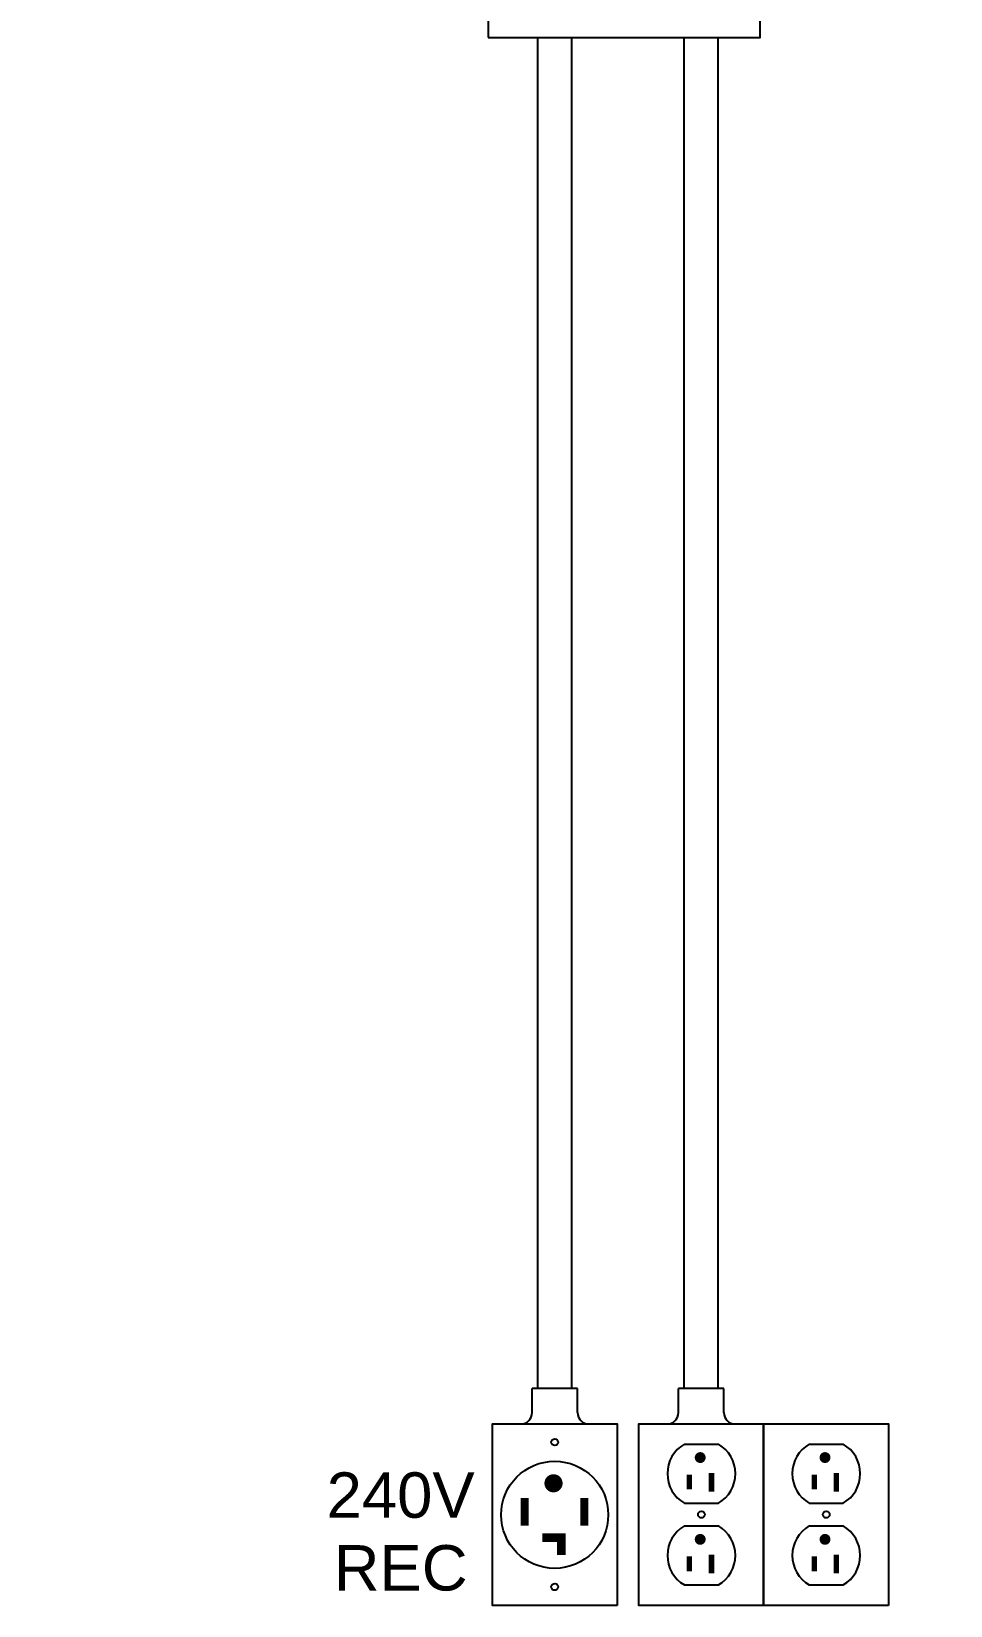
# Model space of a CAD drawing. Header units: inches. Extents: x -1574 to 492, y -294 to 234.
# Drawn here: x 257.74 to 278, y 62.73 to 97.4 of the extents above; entities that cross this region are included whole.
import ezdxf
from ezdxf.enums import TextEntityAlignment as Align

# ---------------------------------------------------------------- set-up
doc = ezdxf.new("R2010")
doc.units = ezdxf.units.IN
doc.header["$MEASUREMENT"] = 0
doc.layers.add('DIMS', color=171, linetype='Continuous')
doc.layers.add('EXTERIOR ELEC EQUIP', color=190, linetype='Continuous')
doc.styles.get("Standard").update_dxf_attribs({"font": 'ARIAL.TTF'})
doc.dimstyles.get("Standard").update_dxf_attribs({"dimtxt": 0.18, "dimasz": 0.18, "dimexe": 0.18, "dimexo": 0.0625, "dimgap": 0.09, "dimtad": 0, "dimtih": 1, "dimtoh": 1, "dimdec": 4, "dimzin": 0, "dimdsep": 46, "dimtxsty": 'Standard', "dimcen": 0.09, "dimadec": 0, "dimazin": 0, "dimtfac": 1, "dimtdec": 4, "dimtofl": 0, "dimtmove": 0, "dimatfit": 3, "dimfxl": 0, "dimtolj": 1, "dimtzin": 0, "dimarcsym": 0})

# ---------------------------------------------------------------- blocks, each defined once
blk = doc.blocks.new('Fs1box')
at = {"linetype": 'Continuous'}
for p, q in [((0.25, 0.5), (0.783, 0.5)), ((0.783, -0.5), (0.783, 0.5)), ((0.25, -0.5), (0.783, -0.5))]:
    blk.add_line(p, q, dxfattribs=at)
blk.add_lwpolyline([(-4, -1.375), (-4, 1.375), (0, 1.375), (0, -1.375)], close=True, dxfattribs=at)
for centre, start, end in [((0.25, 0.75), 180, 270), ((0.25, -0.75), 90, 180)]:
    blk.add_arc(centre, 0.25, start, end, dxfattribs=at)
blk = doc.blocks.new('*D105')
at = {"layer": 'Defpoints', "color": 0}
for p in [(282.627, 118.55), (217.854, 102.729), (282.627, 96.539)]:
    blk.add_point(p, dxfattribs=at)
at = {"layer": 'DIMS', "color": 0, "lineweight": -2}
for p, q in [((217.854, 103.354), (217.854, 120.35)), ((282.627, 97.164), (282.627, 120.35)), ((219.654, 118.55), (244.9, 118.55)), ((280.827, 118.55), (255.581, 118.55))]:
    blk.add_line(p, q, dxfattribs=at)
at = {"layer": 'DIMS', "color": 0}
for points in [[(219.654, 118.85), (219.654, 118.25), (217.854, 118.55)], [(280.827, 118.85), (280.827, 118.25), (282.627, 118.55)]]:
    blk.add_solid(points, dxfattribs=at)
at = {"layer": 'DIMS', "color": 0, "insert": (250.241, 118.55), "char_height": 1.8, "attachment_point": 5}
blk.add_mtext('\\A1;64.7727', dxfattribs=at)

msp = doc.modelspace()

# ---------------------------------------------------------------- linework, layer by layer
at = {"layer": 'EXTERIOR ELEC EQUIP'}
for p, q in [((268.90258, 67.51146), (268.90258, 97.27238)), ((269.65258, 67.51146), (269.65258, 97.27238)), ((272.12711, 67.51146), (272.12711, 97.27238)), ((272.87711, 67.51146), (272.87711, 97.27238)), ((272.13112, 66.2828), (272.88152, 66.2828)), ((274.88112, 66.2828), (275.63152, 66.2828)), ((272.13112, 64.98399), (272.88152, 64.98399)), ((274.88112, 64.98399), (275.63152, 64.98399)), ((272.13112, 64.48095), (272.88152, 64.48095)), ((274.88112, 64.48095), (275.63152, 64.48095)), ((272.13112, 63.18214), (272.88152, 63.18214)), ((274.88112, 63.18214), (275.63152, 63.18214))]:
    msp.add_line(p, q, dxfattribs=at)
msp.add_lwpolyline([(267.80391, 97.27238), (273.80391, 97.27238), (273.80391, 103.27238), (267.80391, 103.27238)], close=True, dxfattribs=at)
at = {"layer": 'EXTERIOR ELEC EQUIP', "linetype": 'Continuous'}
msp.add_lwpolyline([(276.62711, 62.72858), (273.87711, 62.72858), (273.87711, 66.72858), (276.62711, 66.72858)], close=True, dxfattribs=at)
at = {"layer": 'EXTERIOR ELEC EQUIP'}
for points, const_width in [([(272.48006, 66.04801, -1), (272.48006, 65.92801, -1)], 0.12), ([(275.23006, 66.04801, -1), (275.23006, 65.92801, -1)], 0.12), ([(269.24731, 65.52144, -1), (269.24731, 65.32136, -1)], 0.20007), ([(272.48006, 64.24616, -1), (272.48006, 64.12616, -1)], 0.12), ([(275.23006, 64.24616, -1), (275.23006, 64.12616, -1)], 0.12)]:
    msp.add_lwpolyline(points, format="xyb", close=True, dxfattribs=dict(at, const_width=const_width))
for points, const_width in [([(272.2422, 65.61385), (272.2422, 65.28505)], 0.12), ([(272.72925, 65.64787), (272.72925, 65.2397)], 0.12), ([(274.9922, 65.61385), (274.9922, 65.28505)], 0.12), ([(275.47925, 65.64787), (275.47925, 65.2397)], 0.12), ([(268.60937, 65.0955), (268.60937, 64.48768)], 0.1787), ([(269.92467, 65.0955), (269.92467, 64.48768)], 0.1787), ([(269.00212, 64.22177), (269.41787, 64.22177), (269.41787, 63.84403)], 0.1875), ([(272.2422, 63.812), (272.2422, 63.4832)], 0.12), ([(272.72925, 63.84602), (272.72925, 63.43785)], 0.12), ([(274.9922, 63.812), (274.9922, 63.4832)], 0.12), ([(275.47925, 63.84602), (275.47925, 63.43785)], 0.12)]:
    msp.add_lwpolyline(points, dxfattribs=dict(at, const_width=const_width))
for centre, radius in [((269.27357, 66.32654), 0.075), ((269.27357, 64.72682), 1.17991), ((272.50632, 64.73247), 0.075), ((275.25632, 64.73247), 0.075), ((269.27357, 63.1384), 0.075)]:
    msp.add_circle(centre, radius, dxfattribs=at)
for centre, start, end in [((272.50632, 65.6334), 120.017761, 239.982239), ((272.50632, 65.6334), 300.017761, 59.982239), ((275.25632, 65.6334), 120.017761, 239.982239), ((275.25632, 65.6334), 300.017761, 59.982239), ((272.50632, 63.83155), 120.017761, 239.982239), ((272.50632, 63.83155), 300.017761, 59.982239), ((275.25632, 63.83155), 120.017761, 239.982239), ((275.25632, 63.83155), 300.017761, 59.982239)]:
    msp.add_arc(centre, 0.75, start, end, dxfattribs=at)

# ---------------------------------------------------------------- block references
at = {"layer": 'EXTERIOR ELEC EQUIP', "rotation": 90}
for p in [(269.27758, 66.72858), (272.50211, 66.72858)]:
    msp.add_blockref('Fs1box', p, dxfattribs=at)

# ---------------------------------------------------------------- texts
at = {"layer": 'EXTERIOR ELEC EQUIP'}
for s, p in [('240V', (265.87876, 64.66168)), ('REC', (265.87876, 63.05868))]:
    msp.add_text(s, height=1, dxfattribs=at).set_placement(p, align=Align.CENTER)

# ---------------------------------------------------------------- dimensions: what is measured, and where the dimension line sits
at = {"layer": 'DIMS'}
dim = msp.add_linear_dim(base=(282.62711, 118.55016), p1=(217.85439, 102.72858), p2=(282.62711, 96.53858), dimstyle='Standard', override={"dimscale": 10}, dxfattribs=at)
dim.commit()
dim.dimension.update_dxf_attribs({"geometry": '*D105', "text_midpoint": (250.24075, 118.55016)})

doc.saveas('drawing.dxf')
